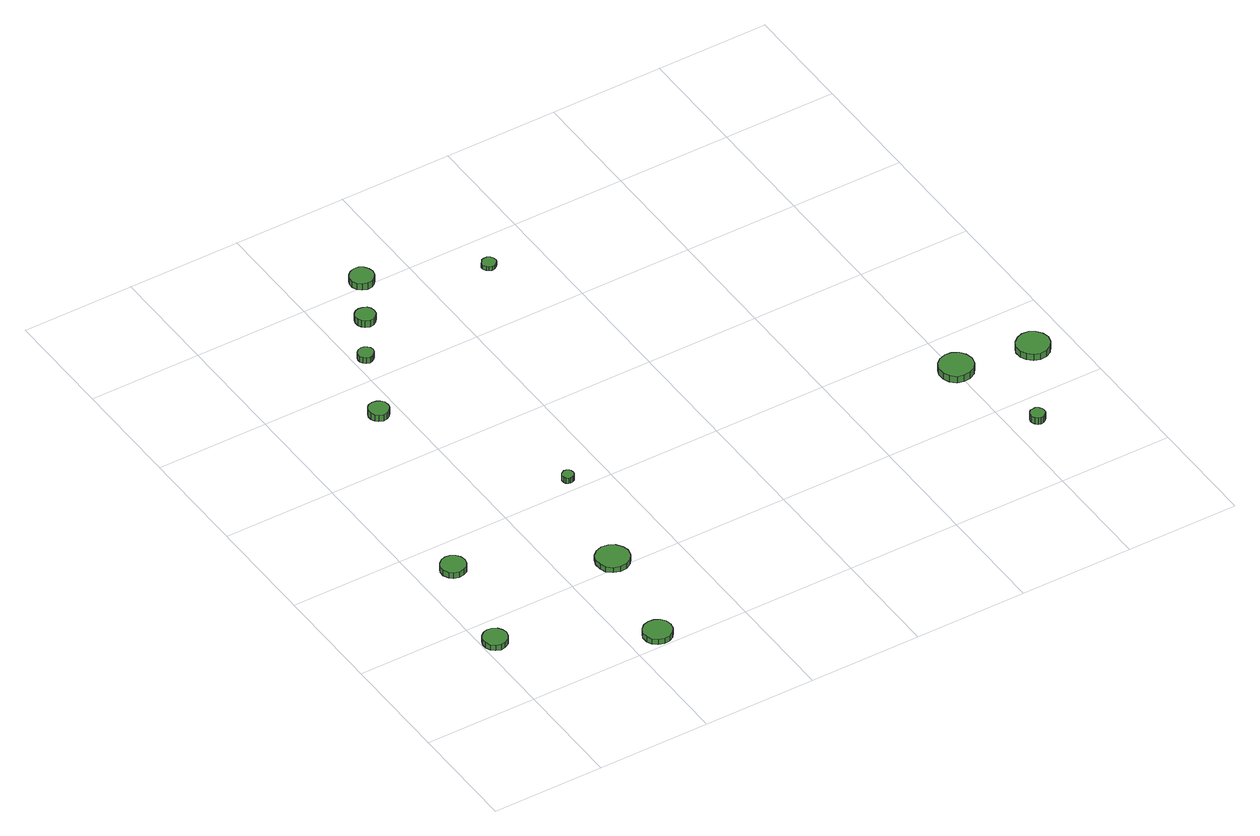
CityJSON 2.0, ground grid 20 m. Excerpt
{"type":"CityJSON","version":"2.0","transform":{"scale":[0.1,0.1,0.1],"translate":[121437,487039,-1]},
"CityObjects":{
"tree1":{"type":"SolitaryVegetationObject","attributes":{"function":"something"},"geometry":[{"type":"MultiSurface","lod":"1","boundaries":[[[0,1,2,3,4,5,6,7,8,9,10,11,12,13,14]],[[15,16,17,18,19,20,21,22,23,24,25,26,27,28,29]],[[0,29,28,1]],[[1,28,27,2]],[[2,27,26,3]],[[3,26,25,4]],[[4,25,24,5]],[[5,24,23,6]],[[6,23,22,7]],[[7,22,21,8]],[[8,21,20,9]],[[9,20,19,10]],[[10,19,18,11]],[[11,18,17,12]],[[12,17,16,13]],[[13,16,15,14]],[[14,15,29,0]]]}]},
"tree2":{"type":"SolitaryVegetationObject","attributes":{"function":"something"},"geometry":[{"type":"MultiSurface","lod":"1","boundaries":[[[30,31,32,33,34,35,36,37,38,39,40,41,42,43,44]],[[45,46,47,48,49,50,51,52,53,54,55,56,57,58,59]],[[30,59,58,31]],[[31,58,57,32]],[[32,57,56,33]],[[33,56,55,34]],[[34,55,54,35]],[[35,54,53,36]],[[36,53,52,37]],[[37,52,51,38]],[[38,51,50,39]],[[39,50,49,40]],[[40,49,48,41]],[[41,48,47,42]],[[42,47,46,43]],[[43,46,45,44]],[[44,45,59,30]]]}]},
"tree3":{"type":"SolitaryVegetationObject","attributes":{"function":"something"},"geometry":[{"type":"MultiSurface","lod":"1","boundaries":[[[60,61,62,63,64,65,66,67,68,69,70,71,72,73,74]],[[75,76,77,78,79,80,81,82,83,84,85,86,87,88,89]],[[60,89,88,61]],[[61,88,87,62]],[[62,87,86,63]],[[63,86,85,64]],[[64,85,84,65]],[[65,84,83,66]],[[66,83,82,67]],[[67,82,81,68]],[[68,81,80,69]],[[69,80,79,70]],[[70,79,78,71]],[[71,78,77,72]],[[72,77,76,73]],[[73,76,75,74]],[[74,75,89,60]]]}]},
"tree4":{"type":"SolitaryVegetationObject","attributes":{"function":"something"},"geometry":[{"type":"MultiSurface","lod":"1","boundaries":[[[90,91,92,93,94,95,96,97,98,99,100,101,102,103,104]],[[105,106,107,108,109,110,111,112,113,114,115,116,117,118,119]],[[90,119,118,91]],[[91,118,117,92]],[[92,117,116,93]],[[93,116,115,94]],[[94,115,114,95]],[[95,114,113,96]],[[96,113,112,97]],[[97,112,111,98]],[[98,111,110,99]],[[99,110,109,100]],[[100,109,108,101]],[[101,108,107,102]],[[102,107,106,103]],[[103,106,105,104]],[[104,105,119,90]]]}]},
"tree5":{"type":"SolitaryVegetationObject","attributes":{"function":"something"},"geometry":[{"type":"MultiSurface","lod":"1","boundaries":[[[120,121,122,123,124,125,126,127,128,129,130,131,132,133,134]],[[135,136,137,138,139,140,141,142,143,144,145,146,147,148,149]],[[120,149,148,121]],[[121,148,147,122]],[[122,147,146,123]],[[123,146,145,124]],[[124,145,144,125]],[[125,144,143,126]],[[126,143,142,127]],[[127,142,141,128]],[[128,141,140,129]],[[129,140,139,130]],[[130,139,138,131]],[[131,138,137,132]],[[132,137,136,133]],[[133,136,135,134]],[[134,135,149,120]]]}]},
"tree6":{"type":"SolitaryVegetationObject","attributes":{"function":"something"},"geometry":[{"type":"MultiSurface","lod":"1","boundaries":[[[150,151,152,153,154,155,156,157,158,159,160,161,162,163,164]],[[165,166,167,168,169,170,171,172,173,174,175,176,177,178,179]],[[150,179,178,151]],[[151,178,177,152]],[[152,177,176,153]],[[153,176,175,154]],[[154,175,174,155]],[[155,174,173,156]],[[156,173,172,157]],[[157,172,171,158]],[[158,171,170,159]],[[159,170,169,160]],[[160,169,168,161]],[[161,168,167,162]],[[162,167,166,163]],[[163,166,165,164]],[[164,165,179,150]]]}]},
"tree7":{"type":"SolitaryVegetationObject","attributes":{"function":"something"},"geometry":[{"type":"MultiSurface","lod":"1","boundaries":[[[180,181,182,183,184,185,186,187,188,189,190,191,192,193,194]],[[195,196,197,198,199,200,201,202,203,204,205,206,207,208,209]],[[180,209,208,181]],[[181,208,207,182]],[[182,207,206,183]],[[183,206,205,184]],[[184,205,204,185]],[[185,204,203,186]],[[186,203,202,187]],[[187,202,201,188]],[[188,201,200,189]],[[189,200,199,190]],[[190,199,198,191]],[[191,198,197,192]],[[192,197,196,193]],[[193,196,195,194]],[[194,195,209,180]]]}]},
"tree8":{"type":"SolitaryVegetationObject","attributes":{"function":"something"},"geometry":[{"type":"MultiSurface","lod":"1","boundaries":[[[210,211,212,213,214,215,216,217,218,219,220,221,222,223,224]],[[225,226,227,228,229,230,231,232,233,234,235,236,237,238,239]],[[210,239,238,211]],[[211,238,237,212]],[[212,237,236,213]],[[213,236,235,214]],[[214,235,234,215]],[[215,234,233,216]],[[216,233,232,217]],[[217,232,231,218]],[[218,231,230,219]],[[219,230,229,220]],[[220,229,228,221]],[[221,228,227,222]],[[222,227,226,223]],[[223,226,225,224]],[[224,225,239,210]]]}]},
"tree9":{"type":"SolitaryVegetationObject","attributes":{"function":"something"},"geometry":[{"type":"MultiSurface","lod":"1","boundaries":[[[240,241,242,243,244,245,246,247,248,249,250,251,252,253,254]],[[255,256,257,258,259,260,261,262,263,264,265,266,267,268,269]],[[240,269,268,241]],[[241,268,267,242]],[[242,267,266,243]],[[243,266,265,244]],[[244,265,264,245]],[[245,264,263,246]],[[246,263,262,247]],[[247,262,261,248]],[[248,261,260,249]],[[249,260,259,250]],[[250,259,258,251]],[[251,258,257,252]],[[252,257,256,253]],[[253,256,255,254]],[[254,255,269,240]]]}]},
"tree10":{"type":"SolitaryVegetationObject","attributes":{"function":"something"},"geometry":[{"type":"MultiSurface","lod":"1","boundaries":[[[270,271,272,273,274,275,276,277,278,279,280,281,282,283,284]],[[285,286,287,288,289,290,291,292,293,294,295,296,297,298,299]],[[270,299,298,271]],[[271,298,297,272]],[[272,297,296,273]],[[273,296,295,274]],[[274,295,294,275]],[[275,294,293,276]],[[276,293,292,277]],[[277,292,291,278]],[[278,291,290,279]],[[279,290,289,280]],[[280,289,288,281]],[[281,288,287,282]],[[282,287,286,283]],[[283,286,285,284]],[[284,285,299,270]]]}]},
"tree11":{"type":"SolitaryVegetationObject","attributes":{"function":"something"},"geometry":[{"type":"MultiSurface","lod":"1","boundaries":[[[300,301,302,303,304,305,306,307,308,309,310,311,312,313,314]],[[315,316,317,318,319,320,321,322,323,324,325,326,327,328,329]],[[300,329,328,301]],[[301,328,327,302]],[[302,327,326,303]],[[303,326,325,304]],[[304,325,324,305]],[[305,324,323,306]],[[306,323,322,307]],[[307,322,321,308]],[[308,321,320,309]],[[309,320,319,310]],[[310,319,318,311]],[[311,318,317,312]],[[312,317,316,313]],[[313,316,315,314]],[[314,315,329,300]]]}]},
"tree12":{"type":"SolitaryVegetationObject","attributes":{"function":"something"},"geometry":[{"type":"MultiSurface","lod":"1","boundaries":[[[330,331,332,333,334,335,336,337,338,339,340,341,342,343,344]],[[345,346,347,348,349,350,351,352,353,354,355,356,357,358,359]],[[330,359,358,331]],[[331,358,357,332]],[[332,357,356,333]],[[333,356,355,334]],[[334,355,354,335]],[[335,354,353,336]],[[336,353,352,337]],[[337,352,351,338]],[[338,351,350,339]],[[339,350,349,340]],[[340,349,348,341]],[[341,348,347,342]],[[342,347,346,343]],[[343,346,345,344]],[[344,345,359,330]]]}]},
"tree13":{"type":"SolitaryVegetationObject","attributes":{"function":"something"},"geometry":[{"type":"MultiSurface","lod":"1","boundaries":[[[360,361,362,363,364,365,366,367,368,369,370,371,372,373,374]],[[375,376,377,378,379,380,381,382,383,384,385,386,387,388,389]],[[360,389,388,361]],[[361,388,387,362]],[[362,387,386,363]],[[363,386,385,364]],[[364,385,384,365]],[[365,384,383,366]],[[366,383,382,367]],[[367,382,381,368]],[[368,381,380,369]],[[369,380,379,370]],[[370,379,378,371]],[[371,378,377,372]],[[372,377,376,373]],[[373,376,375,374]],[[374,375,389,360]]]}]}
},
"vertices":[
[45,152,17],[43,160,17],[38,167,17],[30,172,17],[21,173,17],[13,170,17],[6,164,17],[3,156,17],[3,147,17],[6,139,17],[13,133,17],[21,130,17],[30,131,17],[38,136,17],[43,143,17],[43,143,6],[38,136,6],[30,131,6],[21,130,6],[13,133,6],[6,139,6],[3,147,6],[3,156,6],[6,164,6],[13,170,6],[21,173,6],[30,172,6],[38,167,6],[43,160,6],[45,152,6],
[84,337,18],[82,346,18],[77,353,18],[69,358,18],[60,359,18],[51,356,18],[45,350,18],[41,342,18],[41,333,18],[45,324,18],[51,318,18],[60,316,18],[69,317,18],[77,321,18],[82,328,18],[82,328,6],[77,321,6],[69,317,6],[60,316,6],[51,318,6],[45,324,6],[41,333,6],[41,342,6],[45,350,6],[51,356,6],[60,359,6],[69,358,6],[77,353,6],[82,346,6],[84,337,6],
[277,28,17],[275,38,17],[269,46,17],[260,51,17],[250,52,17],[240,49,17],[232,42,17],[228,33,17],[228,22,17],[232,13,17],[240,6,17],[250,3,17],[260,4,17],[269,9,17],[275,17,17],[275,17,6],[269,9,6],[260,4,6],[250,3,6],[240,6,6],[232,13,6],[228,22,6],[228,33,6],[232,42,6],[240,49,6],[250,52,6],[260,51,6],[269,46,6],[275,38,6],[277,28,6],
[318,219,16],[315,230,16],[308,240,16],[298,246,16],[286,248,16],[274,244,16],[265,236,16],[261,225,16],[261,213,16],[265,202,16],[274,194,16],[286,190,16],[298,191,16],[308,197,16],[315,207,16],[315,207,6],[308,197,6],[298,191,6],[286,190,6],[274,194,6],[265,202,6],[261,213,6],[261,225,6],[265,236,6],[274,244,6],[286,248,6],[298,246,6],[308,240,6],[315,230,6],[318,219,6],
[182,720,22],[181,728,22],[176,734,22],[170,737,22],[162,738,22],[155,736,22],[150,731,22],[147,724,22],[147,717,22],[150,710,22],[155,705,22],[162,702,22],[170,703,22],[176,707,22],[181,713,22],[181,713,9],[176,707,9],[170,703,9],[162,702,9],[155,705,9],[150,710,9],[147,717,9],[147,724,9],[150,731,9],[155,736,9],[162,738,9],[170,737,9],[176,734,9],[181,728,9],[182,720,9],
[346,426,17],[345,431,17],[343,434,17],[339,436,17],[335,437,17],[331,435,17],[328,433,17],[326,429,17],[326,424,17],[328,420,17],[331,417,17],[335,416,17],[339,417,17],[343,419,17],[345,422,17],[345,422,6],[343,419,6],[339,417,6],[335,416,6],[331,417,6],[328,420,6],[326,424,6],[326,429,6],[328,433,6],[331,435,6],[335,437,6],[339,436,6],[343,434,6],[345,431,6],[346,426,6],
[237,851,18],[236,857,18],[232,861,18],[227,864,18],[222,865,18],[216,863,18],[212,859,18],[210,854,18],[210,848,18],[212,843,18],[216,839,18],[222,837,18],[227,838,18],[232,841,18],[236,846,18],[236,846,6],[232,841,6],[227,838,6],[222,837,6],[216,839,6],[212,843,6],[210,848,6],[210,854,6],[212,859,6],[216,863,6],[222,865,6],[227,864,6],[232,861,6],[236,857,6],[237,851,6],
[289,930,19],[288,937,19],[284,943,19],[277,946,19],[270,947,19],[263,945,19],[258,940,19],[255,933,19],[255,926,19],[258,920,19],[263,915,19],[270,912,19],[277,913,19],[284,917,19],[288,923,19],[288,923,6],[284,917,6],[277,913,6],[270,912,6],[263,915,6],[258,920,6],[255,926,6],[255,933,6],[258,940,6],[263,945,6],[270,947,6],[277,946,6],[284,943,6],[288,937,6],[289,930,6],
[339,1013,19],[337,1021,19],[332,1029,19],[325,1033,19],[316,1034,19],[308,1031,19],[301,1025,19],[298,1017,19],[298,1009,19],[301,1001,19],[308,995,19],[316,992,19],[325,993,19],[332,997,19],[337,1004,19],[337,1004,6],[332,997,6],[325,993,6],[316,992,6],[308,995,6],[301,1001,6],[298,1009,6],[298,1017,6],[301,1025,6],[308,1031,6],[316,1034,6],[325,1033,6],[332,1029,6],[337,1021,6],[339,1013,6],
[523,937,14],[522,942,14],[519,946,14],[514,949,14],[509,949,14],[504,948,14],[501,944,14],[498,940,14],[498,935,14],[501,930,14],[504,927,14],[509,925,14],[514,925,14],[519,928,14],[522,932,14],[522,932,6],[519,928,6],[514,925,6],[509,925,6],[504,927,6],[501,930,6],[498,935,6],[498,940,6],[501,944,6],[504,948,6],[509,949,6],[514,949,6],[519,946,6],[522,942,6],[523,937,6],
[1057,142,26],[1056,148,26],[1053,152,26],[1048,155,26],[1043,155,26],[1038,154,26],[1034,150,26],[1032,145,26],[1032,140,26],[1034,135,26],[1038,131,26],[1043,129,26],[1048,130,26],[1053,133,26],[1056,137,26],[1056,137,13],[1053,133,13],[1048,130,13],[1043,129,13],[1038,131,13],[1034,135,13],[1032,140,13],[1032,145,13],[1034,150,13],[1038,154,13],[1043,155,13],[1048,155,13],[1053,152,13],[1056,148,13],[1057,142,13],
[1032,318,20],[1029,331,20],[1022,341,20],[1011,347,20],[999,348,20],[987,344,20],[978,336,20],[973,325,20],[973,312,20],[978,301,20],[987,292,20],[999,289,20],[1011,290,20],[1022,296,20],[1029,306,20],[1029,306,7],[1022,296,7],[1011,290,7],[999,289,7],[987,292,7],[978,301,7],[973,312,7],[973,325,7],[978,336,7],[987,344,7],[999,348,7],[1011,347,7],[1022,341,7],[1029,331,7],[1032,318,7],
[1163,298,20],[1160,309,20],[1153,319,20],[1143,325,20],[1131,326,20],[1120,322,20],[1111,314,20],[1106,304,20],[1106,292,20],[1111,281,20],[1120,273,20],[1131,269,20],[1143,270,20],[1153,276,20],[1160,286,20],[1160,286,7],[1153,276,7],[1143,270,7],[1131,269,7],[1120,273,7],[1111,281,7],[1106,292,7],[1106,304,7],[1111,314,7],[1120,322,7],[1131,326,7],[1143,325,7],[1153,319,7],[1160,309,7],[1163,298,7]
]}
